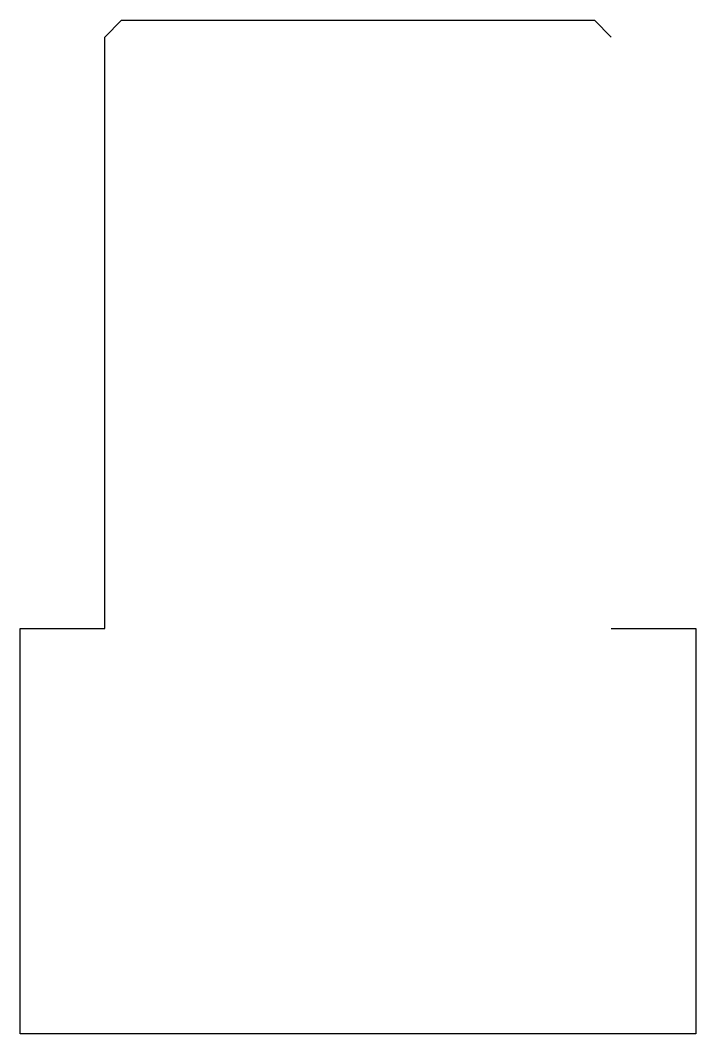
# Model space of a CAD drawing. Header units: millimetres. Extents: x -20 to 20, y -60 to 0.
import ezdxf

# ---------------------------------------------------------------- set-up
doc = ezdxf.new("R2010")
doc.units = ezdxf.units.MM

msp = doc.modelspace()

# ---------------------------------------------------------------- linework, layer by layer
for p, q in [((-15, -1), (-14, 0)), ((-14, 0), (14, 0)), ((14, 0), (15, -1)), ((-15, -36), (-15, -1)), ((-20, -60), (-20, -36)), ((-20, -36), (-15, -36)), ((15, -36), (20, -36)), ((20, -36), (20, -60)), ((20, -60), (-20, -60))]:
    msp.add_line(p, q)

doc.saveas('drawing.dxf')
